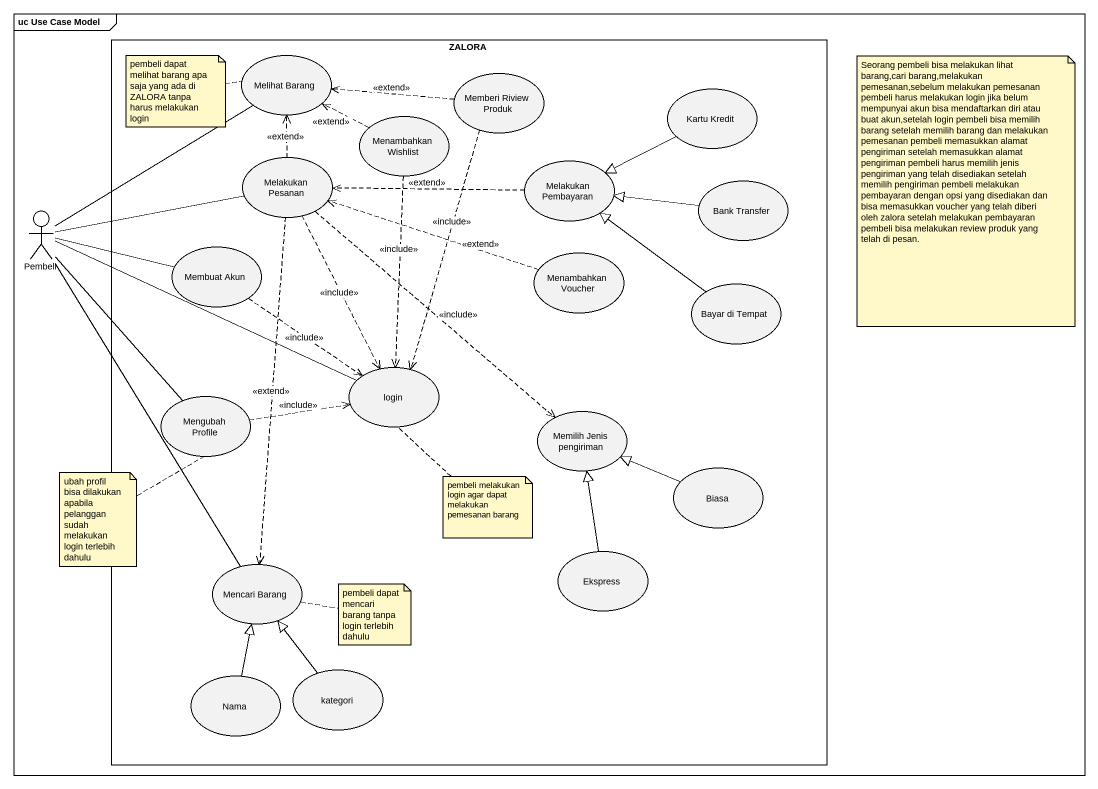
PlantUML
@startuml
mainframe uc Use Case Model
rectangle ZALORA {
  usecase "Melihat Barang" as Melihat_Barang
  usecase "Memberi Riview Produk" as Memberi_Riview_Produk
  usecase "Kartu Kredit" as Kartu_Kredit
  usecase "Menambahkan Wishlist" as Menambahkan_Wishlist
  usecase "Melakukan Pesanan" as Melakukan_Pesanan
  usecase "Melakukan Pembayaran" as Melakukan_Pembayaran
  usecase "Bank Transfer" as Bank_Transfer
  usecase "Membuat Akun" as Membuat_Akun
  usecase "Menambahkan Voucher" as Menambahkan_Voucher
  usecase "Bayar di Tempat" as Bayar_di_Tempat
  usecase login
  usecase "Mengubah Profile" as Mengubah_Profile
  usecase "Memilih Jenis pengiriman" as Memilih_Jenis_pengiriman
  usecase Biasa
  usecase "Mencari Barang" as Mencari_Barang
  usecase Ekspress
  usecase Nama
  usecase kategori
}
actor Pembeli
Memberi_Riview_Produk .left.> Melihat_Barang : <<extend>>
Memberi_Riview_Produk ..> login : <<include>>
Kartu_Kredit -left-|> Melakukan_Pembayaran
Menambahkan_Wishlist .left.> Melihat_Barang : <<extend>>
Menambahkan_Wishlist ..> login : <<include>>
Melakukan_Pesanan .up.> Melihat_Barang : <<extend>>
Melakukan_Pesanan ..> login : <<include>>
Melakukan_Pesanan ..> Memilih_Jenis_pengiriman : <<include>>
Melakukan_Pesanan ..> Mencari_Barang : <<extend>>
Melakukan_Pembayaran .left.> Melakukan_Pesanan : <<extend>>
Pembeli -up- Melihat_Barang
Pembeli -right- Melakukan_Pesanan
Pembeli -right- Membuat_Akun
Pembeli -right- login
Pembeli -- Mengubah_Profile
Pembeli -- Mencari_Barang
Bank_Transfer -left-|> Melakukan_Pembayaran
Membuat_Akun ..> login : <<include>>
Menambahkan_Voucher .left.> Melakukan_Pesanan : <<extend>>
Bayar_di_Tempat -up-|> Melakukan_Pembayaran
Mengubah_Profile .right.> login : <<include>>
Biasa -left-|> Memilih_Jenis_pengiriman
Ekspress -up-|> Memilih_Jenis_pengiriman
Nama -up-|> Mencari_Barang
kategori -up-|> Mencari_Barang
note left of Melihat_Barang : pembeli dapat melihat barang apa saja yang ada di ZALORA tanpa harus melakukan login
note as N2
  Seorang pembeli bisa melakukan lihat barang,cari barang,melakukan pemesanan,sebelum melakukan pemesanan pembeli harus melakukan login jika belum mempunyai akun bisa mendaftarkan diri atau buat akun,setelah login pembeli bisa memilih barang setelah memilih barang dan melakukan pemesanan pembeli memasukkan alamat pengiriman setelah memasukkan alamat pengiriman pembeli harus memilih jenis pengiriman yang telah disediakan setelah memilih pengiriman pembeli melakukan pembayaran dengan opsi yang disediakan dan bisa memasukkan voucher yang telah diberi oleh zalora setelah melakukan pembayaran pembeli bisa melakukan review produk yang telah di pesan.
end note
note bottom of Mengubah_Profile : ubah profil bisa dilakukan apabila pelanggan sudah melakukan login terlebih dahulu
note bottom of login : pembeli melakukan login agar dapat melakukan pemesanan barang
note right of Mencari_Barang : pembeli dapat mencari barang tanpa login terlebih dahulu
@enduml
